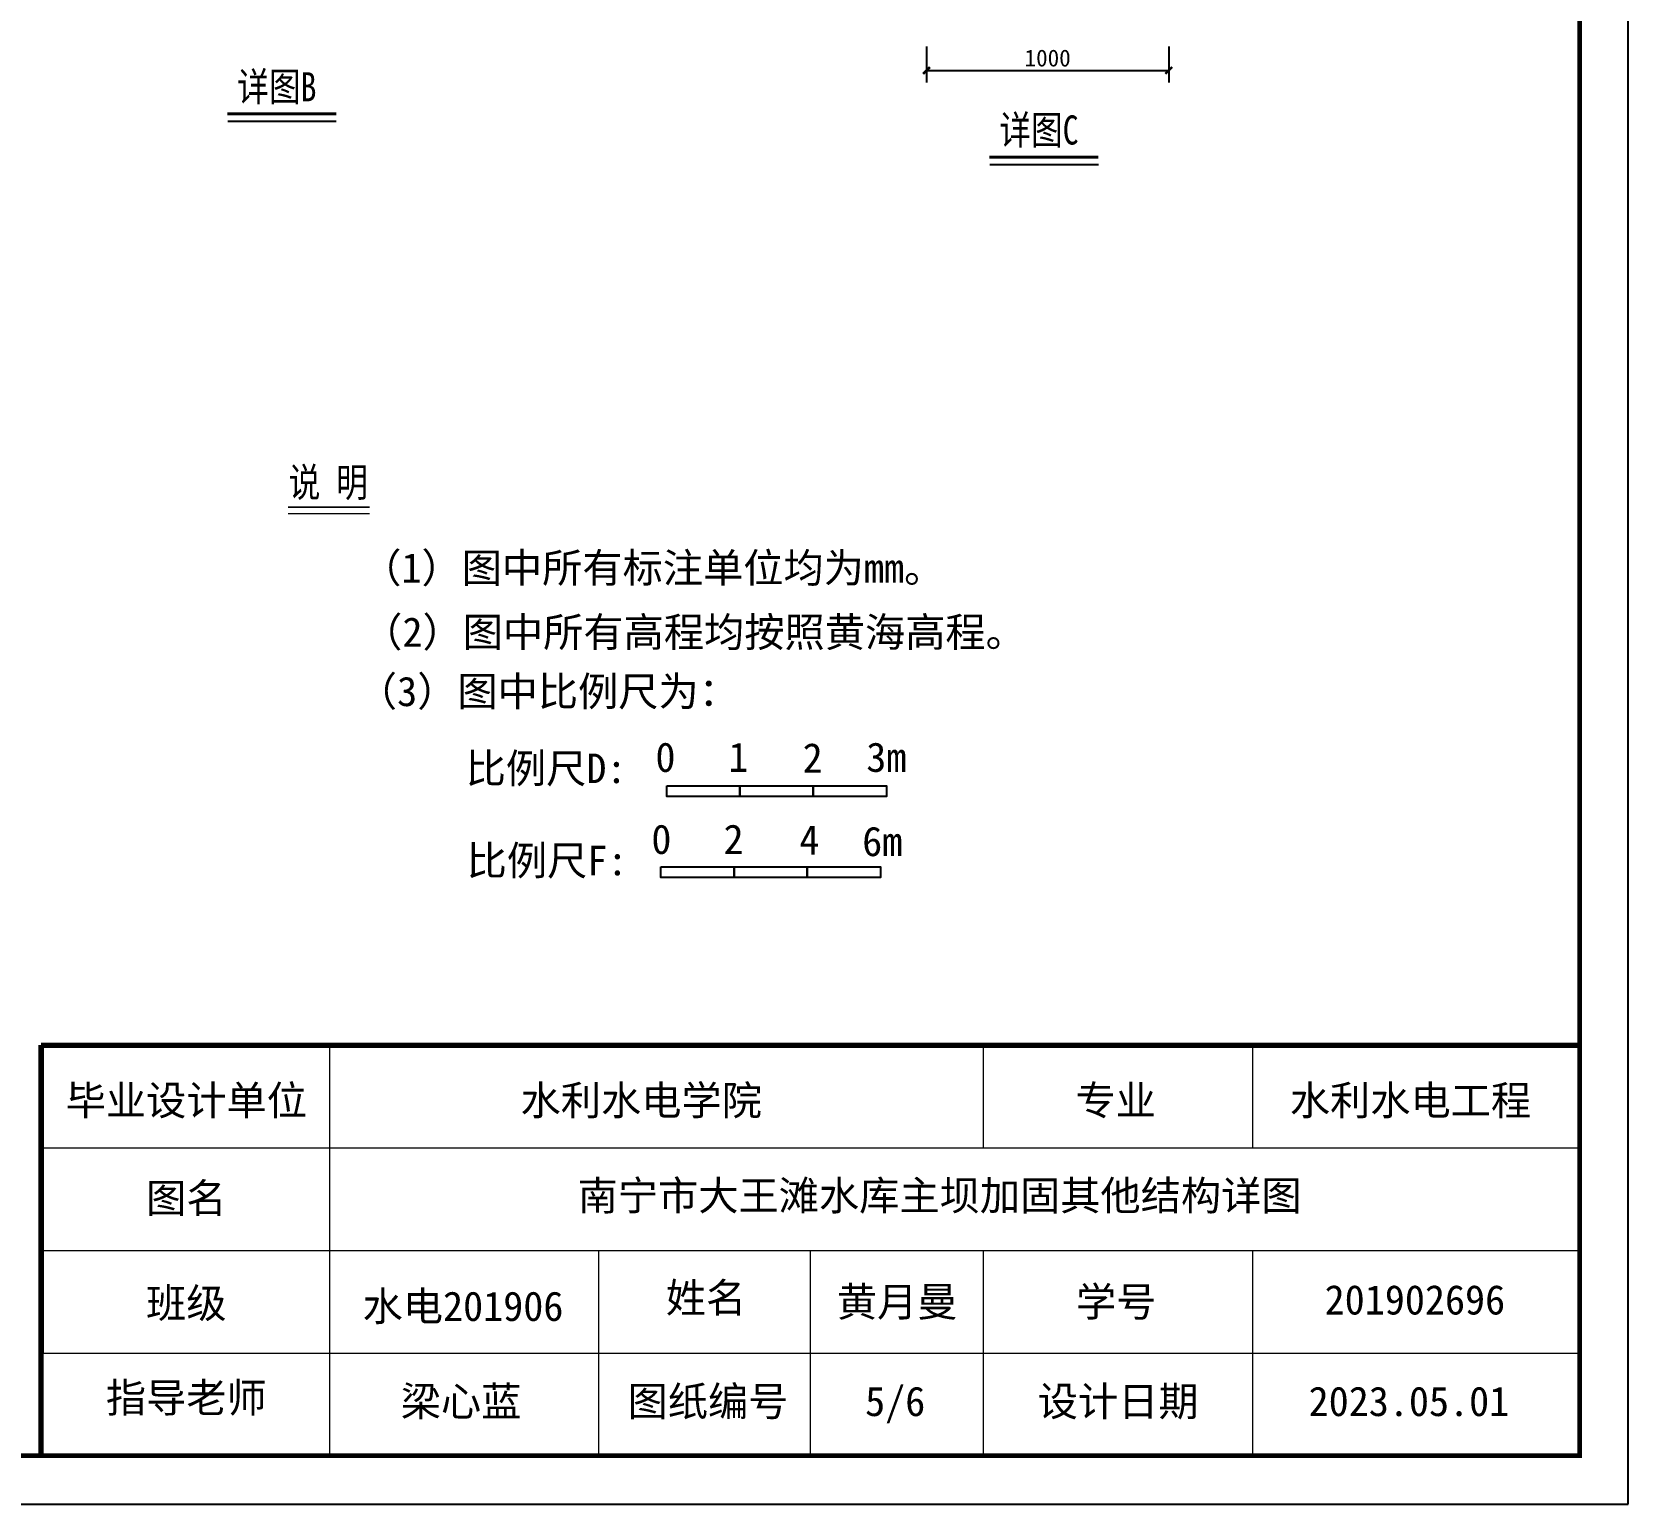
# Model space of a CAD drawing. Header units: millimetres. Extents: x 2456 to 5353, y 685 to 1986.
# Drawn here: x 3977 to 4306.5, y 1390.1 to 1693.9 of the extents above; entities that cross this region are included whole.
import ezdxf
from ezdxf.enums import TextEntityAlignment as Align

# ---------------------------------------------------------------- set-up
doc = ezdxf.new("R2010")
doc.units = ezdxf.units.MM
doc.linetypes.add('2', pattern=[3, 1, -1, 1])
doc.layers.get('0').update_dxf_attribs({"color": 10})
for name, color, linetype in [('0-外框', 6, 'Continuous'), ('2文字', 7, 'Continuous'), ('TXT-NOTE', 2, 'Continuous'), ('图框', 7, 'Continuous'), ('标注', 7, 'Continuous'), ('签名', 193, '2')]:
    doc.layers.add(name, color=color, linetype=linetype)
doc.styles.add('HT', font='', dxfattribs={"width": 0.8})
doc.styles.add('HZTXT5', font='romans.shx', dxfattribs={"width": 0.75, "bigfont": 'hztxt5.shx'})
doc.styles.add('宋体', font='')
doc.styles.get('HT').set_extended_font_data('SimHei')
doc.styles.get('宋体').set_extended_font_data('SimSun')
doc.dimstyles.new('BZ20', dxfattribs={"dimtxt": 3, "dimasz": 0.01, "dimexe": 2.5, "dimexo": 2, "dimgap": 0.8, "dimtad": 1, "dimdec": 0, "dimlfac": 20, "dimzin": 0, "dimdsep": 46, "dimtxsty": 'HZTXT5', "dimblk": '_DIMX', "dimcen": 0.09, "dimclrt": 256, "dimaunit": 1, "dimadec": 0, "dimazin": 0, "dimtfac": 1, "dimtdec": 0, "dimtmove": 2, "dimatfit": 3, "dimldrblk": '_DIMX', "dimfxl": 1, "dimfrac": 2, "dimtolj": 1, "dimtzin": 0, "dimarcsym": 0})

# ---------------------------------------------------------------- blocks, each defined once
blk = doc.blocks.new('_DIMX')
at = {"const_width": 50}
blk.add_lwpolyline([(-70, -70), (70, 70)], dxfattribs=at)
blk = doc.blocks.new('*D96')
at = {"layer": 'Defpoints', "color": 0, "transparency": 16777216}
for p in [(4161.68, 1692.85), (4211.68, 1692.85), (4211.68, 1685.91)]:
    blk.add_point(p, dxfattribs=at)
at = {"layer": '标注', "color": 0, "lineweight": -2, "transparency": 16777216}
for p, q in [((4161.68, 1690.85), (4161.68, 1683.41)), ((4211.68, 1690.85), (4211.68, 1683.41)), ((4161.69, 1685.91), (4211.67, 1685.91))]:
    blk.add_line(p, q, dxfattribs=at)
at = {"layer": '标注', "color": 0, "lineweight": -2, "transparency": 16777216, "xscale": 0.01, "yscale": 0.01, "zscale": 0.01, "rotation": 180}
blk.add_blockref('_DIMX', (4161.68, 1685.91), dxfattribs=at)
at = {"layer": '标注', "color": 0, "lineweight": -2, "transparency": 16777216, "xscale": 0.01, "yscale": 0.01, "zscale": 0.01}
blk.add_blockref('_DIMX', (4211.68, 1685.91), dxfattribs=at)
at = {"layer": '标注', "transparency": 16777216, "insert": (4186.68, 1688.46), "char_height": 3.5, "attachment_point": 5, "style": '宋体'}
blk.add_mtext('\\A1;1000', dxfattribs=at)

msp = doc.modelspace()

# ---------------------------------------------------------------- hatches: boundary and pattern name
at = {"layer": '签名', "linetype": 'ByBlock'}
h = msp.add_hatch(dxfattribs=at)
h.set_pattern_fill('AR-SAND', color=256)
h.set_pattern_definition([(37.5, (-2024.736, 514.217), (-1.60003, 48.94132), [0, -38.608, 0, -43.18, 0, -41.275]), (7.5, (-2024.736, 514.22), (44.9523, 71.6825), [0, -20.828, 0, -34.798, 0, -13.335]), (327.5, (-2055.978, 514.217), (79.09924, 0.14372), [0, -12.7, 0, -45.72, 0, -59.69]), (317.5, (-2055.98, 514.22), (76.35565, 22.2929), [0, -6.35, 0, -29.972, 0, -34.29])])
h.paths.add_polyline_path([(4123.167, 1538.2819), (4138.282, 1538.2819), (4138.282, 1536.1152), (4123.167, 1536.1152)])
h = msp.add_hatch(dxfattribs=at)
h.set_pattern_fill('AR-SAND', color=256)
h.set_pattern_definition([(37.5, (-2023.216, 523.976), (-1.60003, 48.94132), [0, -38.608, 0, -43.18, 0, -41.275]), (7.5, (-2023.216, 523.976), (44.9523, 71.6825), [0, -20.828, 0, -34.798, 0, -13.335]), (327.5, (-2054.458, 523.976), (79.09924, 0.14372), [0, -12.7, 0, -45.72, 0, -59.69]), (317.5, (-2054.46, 523.976), (76.35565, 22.2929), [0, -6.35, 0, -29.972, 0, -34.29])])
h.paths.add_polyline_path([(4121.9401, 1521.5629), (4137.0551, 1521.5629), (4137.0551, 1519.3963), (4121.9401, 1519.3963)])

# ---------------------------------------------------------------- linework, layer by layer
at = {"color": 0, "linetype": 'ByBlock', "lineweight": 70}
for p, q in [((3978.9432, 1400.1049), (3978.9432, 1484.7828)), ((3978.9432, 1484.7828), (4296.4853, 1484.7828)), ((3978.9432, 1484.7828), (3978.9432, 1463.6133)), ((3978.9432, 1463.6133), (3978.9432, 1442.4438)), ((3978.9432, 1442.4438), (3978.9432, 1421.2744))]:
    msp.add_line(p, q, dxfattribs=at)
at = {"color": 0, "linetype": 'ByBlock', "lineweight": 18}
for p, q in [((4038.4823, 1400.1049), (4038.4823, 1484.7828)), ((4173.4377, 1463.6133), (4173.4377, 1484.7828)), ((4229.0076, 1463.6133), (4229.0076, 1484.7828)), ((3978.9432, 1463.6133), (4296.4853, 1463.6133)), ((3978.9432, 1442.4438), (4296.4853, 1442.4438)), ((4094.0522, 1400.1049), (4094.0522, 1442.4438)), ((4137.7142, 1400.1049), (4137.7142, 1442.4438)), ((4173.4377, 1400.1049), (4173.4377, 1442.4438)), ((4229.0076, 1400.1049), (4229.0076, 1442.4438)), ((3978.9432, 1421.2744), (4296.4853, 1421.2744))]:
    msp.add_line(p, q, dxfattribs=at)
at = {"layer": '0-外框', "color": 0}
msp.add_lwpolyline([(4306.4853, 1390.1049), (4306.4853, 1984.1049), (3465.4853, 1984.1049), (3465.4853, 1390.1049)], close=True, dxfattribs=at)
at = {"layer": '2文字', "color": 0}
for p, q in [((4017.4602, 1675.4457), (4039.8563, 1675.4457)), ((4174.7552, 1666.5257), (4197.1512, 1666.5257))]:
    msp.add_line(p, q, dxfattribs=at)
at = {"layer": '2文字', "color": 0, "const_width": 0.6, "flags": 128}
for points in [[(4017.3527, 1676.9457), (4039.8563, 1676.9457)], [(4174.6477, 1668.0257), (4197.1512, 1668.0257)]]:
    msp.add_lwpolyline(points, dxfattribs=at)
at = {"layer": 'TXT-NOTE', "color": 0, "lineweight": 0, "const_width": 0.32}
msp.add_lwpolyline([(4029.91, 1595.7903), (4046.7138, 1595.7903)], dxfattribs=at)
at = {"layer": 'TXT-NOTE', "color": 0, "lineweight": 0}
msp.add_lwpolyline([(4029.91, 1594.5048), (4046.7138, 1594.5048)], dxfattribs=at)
at = {"layer": '图框', "color": 0}
msp.add_line((4296.4853, 1400.1049), (4116.4853, 1400.1049), dxfattribs=at)
at = {"layer": '图框', "color": 0, "const_width": 1}
msp.add_lwpolyline([(3490.4853, 1400.1049), (3490.4853, 1974.1049), (4296.4853, 1974.1049), (4296.4853, 1400.1049), (3490.4853, 1400.1049)], dxfattribs=at)
at = {"layer": '签名', "color": 0, "linetype": 'ByBlock'}
for points in [[(4108.0521, 1538.2819), (4123.167, 1538.2819), (4123.167, 1536.1152), (4108.0521, 1536.1152)], [(4123.167, 1538.2819), (4138.282, 1538.2819), (4138.282, 1536.1152), (4123.167, 1536.1152)], [(4138.282, 1538.2819), (4153.397, 1538.2819), (4153.397, 1536.1152), (4138.282, 1536.1152)], [(4106.8251, 1521.5629), (4121.9401, 1521.5629), (4121.9401, 1519.3963), (4106.8251, 1519.3963)], [(4121.9401, 1521.5629), (4137.0551, 1521.5629), (4137.0551, 1519.3963), (4121.9401, 1519.3963)], [(4137.0551, 1521.5629), (4152.17, 1521.5629), (4152.17, 1519.3963), (4137.0551, 1519.3963)]]:
    msp.add_lwpolyline(points, close=True, dxfattribs=at)

# ---------------------------------------------------------------- texts
at = {"layer": '2文字', "color": 0, "style": 'HT', "width": 0.8}
for s, p in [('详图B', (4019.397, 1679.5606)), ('详图C', (4176.692, 1670.6406))]:
    msp.add_text(s, height=6, dxfattribs=at).set_placement(p)
at = {"layer": '2文字', "color": 0, "linetype": 'Continuous', "style": '宋体'}
for s, height, p in [('（1）图中所有标注单位均为mm。', 6.086447, (4105.1638, 1583.2826)), ('（2）图中所有高程均按照黄海高程。', 6.086447, (4113.6862, 1570.0395)), ('（3）图中比例尺为：', 6.08645, (4083.531, 1557.8004)), ('比例尺D:', 6.08645, (4083.1504, 1541.9187)), ('0', 6.0864, (4107.7937, 1544.2298)), ('1', 6.0864, (4122.8419, 1544.2298)), ('2', 6.0864, (4138.1853, 1544.0824)), ('3m', 6.08645, (4153.381, 1544.2298)), ('0', 6.0864, (4106.9532, 1527.2947)), ('2', 6.0864, (4121.8539, 1527.2947)), ('4', 6.0864, (4137.4923, 1527.1471)), ('6m', 6.08645, (4152.5405, 1526.8522)), ('比例尺F:', 6.08645, (4083.3478, 1522.8879)), ('毕业设计单位', 6.08645, (4008.8922, 1473.4011)), ('水利水电学院', 6.08645, (4102.7937, 1473.4011)), ('专业', 6.08645, (4200.7239, 1473.4011)), ('水利水电工程', 6.08645, (4261.5778, 1473.4011)), ('图名', 6.08645, (4008.8922, 1453.2364)), ('南宁市大王滩水库主坝加固其他结构详图', 6.086447, (4164.3784, 1453.762)), ('姓名', 6.08645, (4116.1619, 1432.6726)), ('班级', 6.08645, (4008.8922, 1431.5693)), ('水电201906', 6.08645, (4066.0026, 1430.9343)), ('黄月曼', 6.08645, (4155.619, 1431.8509)), ('学号', 6.08645, (4200.8301, 1431.8509)), ('201902696', 6.08645, (4262.4818, 1432.2618)), ('指导老师', 6.08645, (4008.8922, 1412.0517)), ('梁心蓝', 6.08645, (4065.6076, 1411.3076)), ('图纸编号', 6.08645, (4116.5729, 1411.3076)), ('5/6', 6.08645, (4155.208, 1411.3076)), ('设计日期', 6.08645, (4201.2412, 1411.3076)), ('2023.05.01', 6.08645, (4261.2487, 1411.3076))]:
    msp.add_text(s, height=height, dxfattribs=at).set_placement(p, align=Align.MIDDLE_CENTER)
at = {"layer": 'TXT-NOTE', "color": 0, "style": 'HT', "width": 0.8}
msp.add_text('说 明', height=6, dxfattribs=at).set_placement((4038.1968, 1597.9516), align=Align.CENTER)

# ---------------------------------------------------------------- dimensions: what is measured, and where the dimension line sits
at = {"layer": '标注', "color": 0}
dim = msp.add_linear_dim(base=(4211.6771, 1685.9068), p1=(4161.6771, 1692.8531), p2=(4211.6771, 1692.8531), dimstyle='BZ20', override={"dimtxt": 3.5, "dimtxsty": '宋体'}, dxfattribs=at)
dim.commit()
dim.dimension.update_dxf_attribs({"geometry": '*D96', "text_midpoint": (4186.6771, 1688.4568)})

doc.saveas('drawing.dxf')
